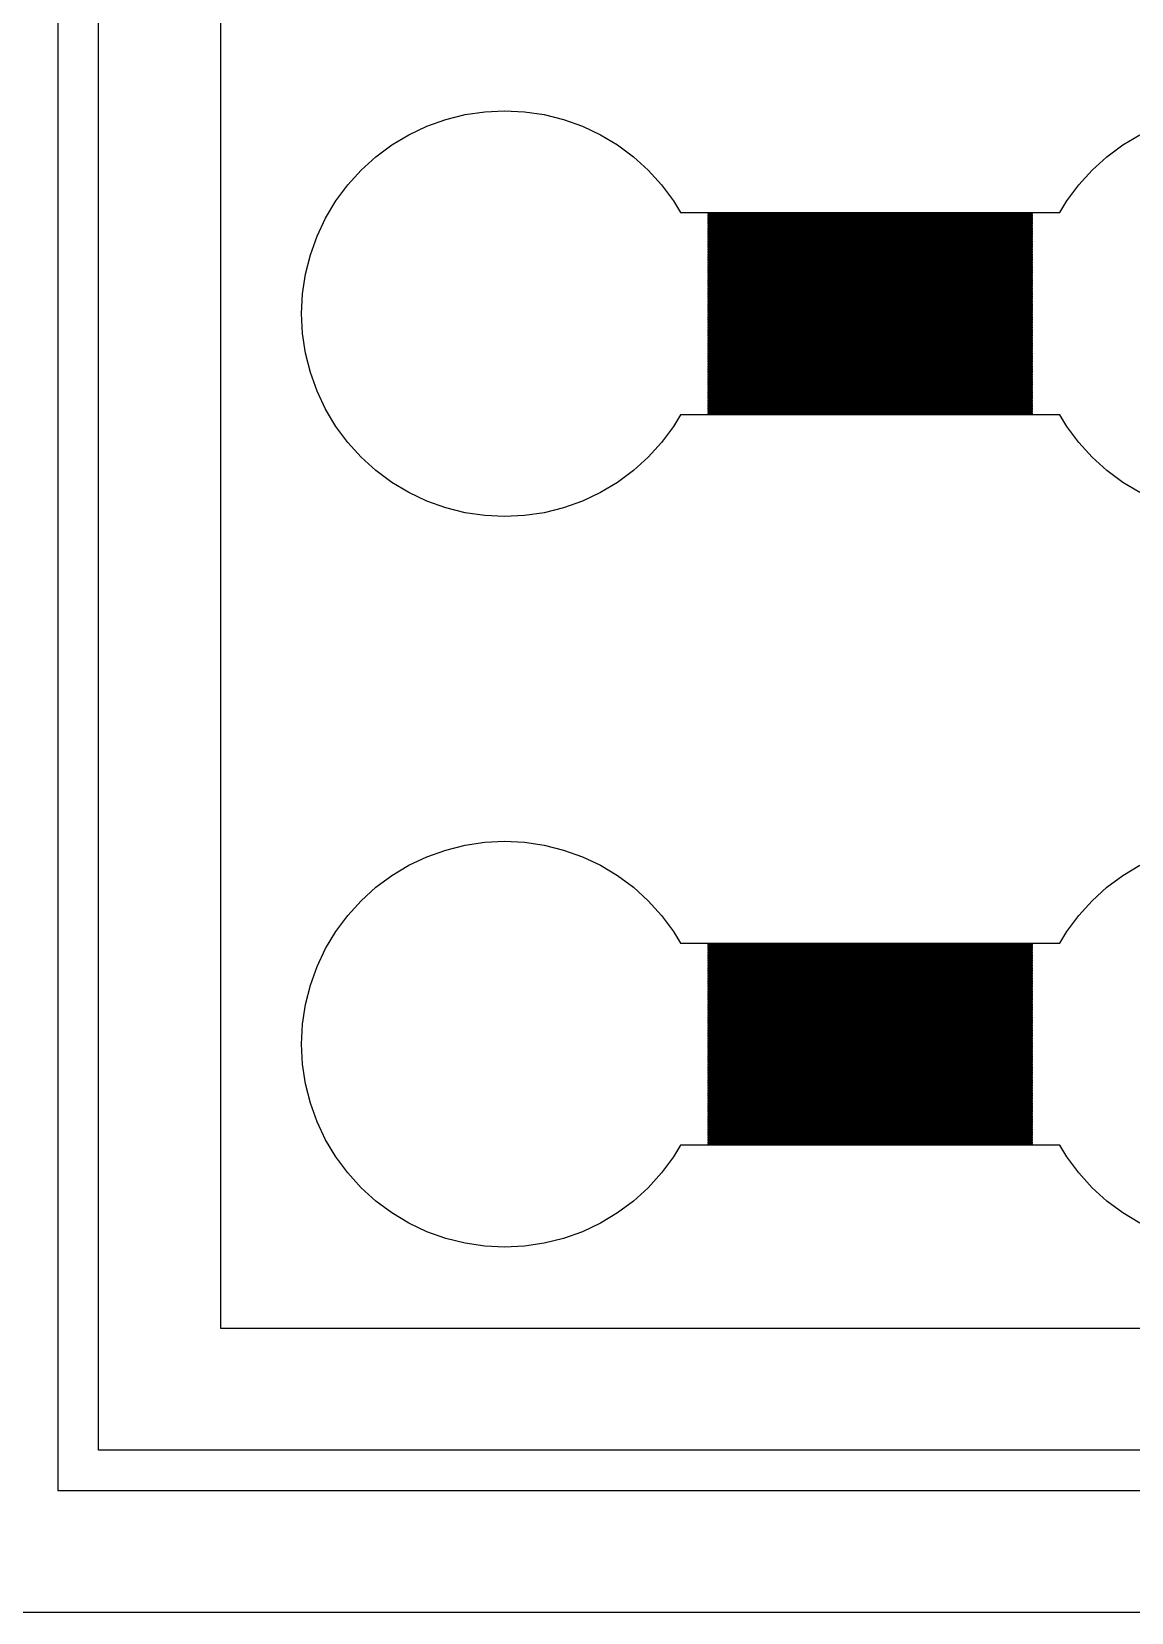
# Model space of a CAD drawing. Extents: x -16 to 132, y -40 to 113.
# Drawn here: x -1.35 to 12.49, y -2.56 to 17.36 of the extents above; entities that cross this region are included whole.
import ezdxf

# ---------------------------------------------------------------- set-up
doc = ezdxf.new("R2010")
doc.units = 0

msp = doc.modelspace()

# ---------------------------------------------------------------- linework, layer by layer
for p, q in [((-1.0226, 74.6498), (-1.0226, -1.0226)), ((-0.51129, -0.51129), (-0.51129, 74.1385)), ((1.0226, 72.6046), (1.0226, 1.0226)), ((4.10295, 16.3125), (4.35112, 16.3493)), ((4.35112, 16.3493), (4.6017, 16.3616)), ((4.6017, 16.3616), (4.85228, 16.3493)), ((4.85228, 16.3493), (5.10045, 16.3125)), ((3.39658, 16.0597), (3.62338, 16.167)), ((3.62338, 16.167), (3.85959, 16.2515)), ((3.85959, 16.2515), (4.10295, 16.3125)), ((5.10045, 16.3125), (5.34381, 16.2515)), ((5.34381, 16.2515), (5.58003, 16.167)), ((5.58003, 16.167), (5.80682, 16.0597)), ((3.18138, 15.9307), (3.39658, 16.0597)), ((5.80682, 16.0597), (6.02202, 15.9307)), ((12.3848, 15.9307), (12.6, 16.0597)), ((2.79398, 15.6128), (2.97989, 15.7813)), ((2.97989, 15.7813), (3.18138, 15.9307)), ((6.02202, 15.9307), (6.22353, 15.7813)), ((6.22353, 15.7813), (6.40942, 15.6128)), ((11.9974, 15.6128), (12.1833, 15.7813)), ((12.1833, 15.7813), (12.3848, 15.9307)), ((2.62549, 15.4269), (2.79398, 15.6128)), ((6.40942, 15.6128), (6.57791, 15.4269)), ((11.8289, 15.4269), (11.9974, 15.6128)), ((2.47606, 15.2254), (2.62549, 15.4269)), ((6.57791, 15.4269), (6.72734, 15.2254)), ((11.6794, 15.2254), (11.8289, 15.4269)), ((2.34708, 15.0102), (2.47606, 15.2254)), ((6.72734, 15.2254), (6.81555, 15.0782)), ((11.5912, 15.0782), (11.6794, 15.2254)), ((2.23981, 14.7834), (2.34708, 15.0102)), ((6.81555, 15.0782), (11.5912, 15.0782)), ((11.2486, 15.068), (7.15819, 15.068)), ((7.15819, 15.068), (7.15819, 15.0578)), ((7.15819, 15.0578), (11.2486, 15.0578)), ((11.2486, 15.0475), (7.15819, 15.0475)), ((7.15819, 15.0475), (7.15819, 15.0373)), ((7.15819, 15.0373), (11.2486, 15.0373)), ((11.2486, 15.0271), (7.15819, 15.0271)), ((7.15819, 15.0271), (7.15819, 15.0169)), ((7.15819, 15.0169), (11.2486, 15.0169)), ((11.2486, 15.0066), (7.15819, 15.0066)), ((7.15819, 15.0066), (7.15819, 14.9964)), ((7.15819, 14.9964), (11.2486, 14.9964)), ((11.2486, 14.9862), (7.15819, 14.9862)), ((7.15819, 14.9862), (7.15819, 14.976)), ((7.15819, 14.976), (11.2486, 14.976)), ((11.2486, 14.9657), (7.15819, 14.9657)), ((7.15819, 14.9657), (7.15819, 14.9555)), ((7.15819, 14.9555), (11.2486, 14.9555)), ((11.2486, 14.9453), (7.15819, 14.9453)), ((7.15819, 14.9453), (7.15819, 14.9351)), ((11.2486, 15.0578), (11.2486, 15.068)), ((11.2486, 15.0373), (11.2486, 15.0475)), ((11.2486, 15.0169), (11.2486, 15.0271)), ((11.2486, 14.9964), (11.2486, 15.0066)), ((11.2486, 14.976), (11.2486, 14.9862)), ((11.2486, 14.9555), (11.2486, 14.9657)), ((11.2486, 14.9351), (11.2486, 14.9453)), ((2.15527, 14.5472), (2.23981, 14.7834)), ((7.15819, 14.9351), (11.2486, 14.9351)), ((11.2486, 14.9248), (7.15819, 14.9248)), ((7.15819, 14.9248), (7.15819, 14.9146)), ((7.15819, 14.9146), (11.2486, 14.9146)), ((11.2486, 14.9044), (7.15819, 14.9044)), ((7.15819, 14.9044), (7.15819, 14.8941)), ((7.15819, 14.8941), (11.2486, 14.8941)), ((11.2486, 14.8839), (7.15819, 14.8839)), ((7.15819, 14.8839), (7.15819, 14.8737)), ((7.15819, 14.8737), (11.2486, 14.8737)), ((11.2486, 14.8635), (7.15819, 14.8635)), ((7.15819, 14.8635), (7.15819, 14.8533)), ((7.15819, 14.8533), (11.2486, 14.8533)), ((11.2486, 14.843), (7.15819, 14.843)), ((7.15819, 14.843), (7.15819, 14.8328)), ((7.15819, 14.8328), (11.2486, 14.8328)), ((11.2486, 14.8226), (7.15819, 14.8226)), ((7.15819, 14.8226), (7.15819, 14.8123)), ((7.15819, 14.8123), (11.2486, 14.8123)), ((11.2486, 14.8021), (7.15819, 14.8021)), ((7.15819, 14.8021), (7.15819, 14.7919)), ((7.15819, 14.7919), (11.2486, 14.7919)), ((11.2486, 14.7817), (7.15819, 14.7817)), ((7.15819, 14.7817), (7.15819, 14.7714)), ((7.15819, 14.7714), (11.2486, 14.7714)), ((11.2486, 14.7612), (7.15819, 14.7612)), ((7.15819, 14.7612), (7.15819, 14.751)), ((7.15819, 14.751), (11.2486, 14.751)), ((11.2486, 14.7408), (7.15819, 14.7408)), ((7.15819, 14.7408), (7.15819, 14.7305)), ((11.2486, 14.9146), (11.2486, 14.9248)), ((11.2486, 14.8941), (11.2486, 14.9044)), ((11.2486, 14.8737), (11.2486, 14.8839)), ((11.2486, 14.8533), (11.2486, 14.8635)), ((11.2486, 14.8328), (11.2486, 14.843)), ((11.2486, 14.8123), (11.2486, 14.8226)), ((11.2486, 14.7919), (11.2486, 14.8021)), ((11.2486, 14.7714), (11.2486, 14.7817)), ((11.2486, 14.751), (11.2486, 14.7612)), ((11.2486, 14.7305), (11.2486, 14.7408)), ((2.09433, 14.3038), (2.15527, 14.5472)), ((7.15819, 14.7305), (11.2486, 14.7305)), ((11.2486, 14.7203), (7.15819, 14.7203)), ((7.15819, 14.7203), (7.15819, 14.7101)), ((7.15819, 14.7101), (11.2486, 14.7101)), ((11.2486, 14.6999), (7.15819, 14.6999)), ((7.15819, 14.6999), (7.15819, 14.6896)), ((7.15819, 14.6896), (11.2486, 14.6896)), ((11.2486, 14.6794), (7.15819, 14.6794)), ((7.15819, 14.6794), (7.15819, 14.6692)), ((7.15819, 14.6692), (11.2486, 14.6692)), ((11.2486, 14.659), (7.15819, 14.659)), ((7.15819, 14.659), (7.15819, 14.6487)), ((7.15819, 14.6487), (11.2486, 14.6487)), ((11.2486, 14.6385), (7.15819, 14.6385)), ((7.15819, 14.6385), (7.15819, 14.6283)), ((7.15819, 14.6283), (11.2486, 14.6283)), ((11.2486, 14.6181), (7.15819, 14.6181)), ((7.15819, 14.6181), (7.15819, 14.6078)), ((7.15819, 14.6078), (11.2486, 14.6078)), ((11.2486, 14.5976), (7.15819, 14.5976)), ((7.15819, 14.5976), (7.15819, 14.5874)), ((7.15819, 14.5874), (11.2486, 14.5874)), ((11.2486, 14.5771), (7.15819, 14.5771)), ((7.15819, 14.5771), (7.15819, 14.5669)), ((7.15819, 14.5669), (11.2486, 14.5669)), ((11.2486, 14.5567), (7.15819, 14.5567)), ((7.15819, 14.5567), (7.15819, 14.5465)), ((7.15819, 14.5465), (11.2486, 14.5465)), ((11.2486, 14.7101), (11.2486, 14.7203)), ((11.2486, 14.6896), (11.2486, 14.6999)), ((11.2486, 14.6692), (11.2486, 14.6794)), ((11.2486, 14.6487), (11.2486, 14.659)), ((11.2486, 14.6283), (11.2486, 14.6385)), ((11.2486, 14.6078), (11.2486, 14.6181)), ((11.2486, 14.5874), (11.2486, 14.5976)), ((11.2486, 14.5669), (11.2486, 14.5771)), ((11.2486, 14.5465), (11.2486, 14.5567)), ((11.2486, 14.5363), (7.15819, 14.5363)), ((7.15819, 14.5363), (7.15819, 14.526)), ((7.15819, 14.526), (11.2486, 14.526)), ((11.2486, 14.5158), (7.15819, 14.5158)), ((7.15819, 14.5158), (7.15819, 14.5056)), ((7.15819, 14.5056), (11.2486, 14.5056)), ((11.2486, 14.4953), (7.15819, 14.4953)), ((7.15819, 14.4953), (7.15819, 14.4851)), ((7.15819, 14.4851), (11.2486, 14.4851)), ((11.2486, 14.4749), (7.15819, 14.4749)), ((7.15819, 14.4749), (7.15819, 14.4647)), ((7.15819, 14.4647), (11.2486, 14.4647)), ((11.2486, 14.4544), (7.15819, 14.4544)), ((7.15819, 14.4544), (7.15819, 14.4442)), ((7.15819, 14.4442), (11.2486, 14.4442)), ((11.2486, 14.434), (7.15819, 14.434)), ((7.15819, 14.434), (7.15819, 14.4238)), ((7.15819, 14.4238), (11.2486, 14.4238)), ((11.2486, 14.4135), (7.15819, 14.4135)), ((7.15819, 14.4135), (7.15819, 14.4033)), ((7.15819, 14.4033), (11.2486, 14.4033)), ((11.2486, 14.3931), (7.15819, 14.3931)), ((7.15819, 14.3931), (7.15819, 14.3828)), ((7.15819, 14.3828), (11.2486, 14.3828)), ((11.2486, 14.3726), (7.15819, 14.3726)), ((7.15819, 14.3726), (7.15819, 14.3624)), ((7.15819, 14.3624), (11.2486, 14.3624)), ((11.2486, 14.3522), (7.15819, 14.3522)), ((7.15819, 14.3522), (7.15819, 14.3419)), ((7.15819, 14.3419), (11.2486, 14.3419)), ((11.2486, 14.526), (11.2486, 14.5363)), ((11.2486, 14.5056), (11.2486, 14.5158)), ((11.2486, 14.4851), (11.2486, 14.4953)), ((11.2486, 14.4647), (11.2486, 14.4749)), ((11.2486, 14.4442), (11.2486, 14.4544)), ((11.2486, 14.4238), (11.2486, 14.434)), ((11.2486, 14.4033), (11.2486, 14.4135)), ((11.2486, 14.3828), (11.2486, 14.3931)), ((11.2486, 14.3624), (11.2486, 14.3726)), ((11.2486, 14.3419), (11.2486, 14.3522)), ((2.05751, 14.0557), (2.09433, 14.3038)), ((11.2486, 14.3317), (7.15819, 14.3317)), ((7.15819, 14.3317), (7.15819, 14.3215)), ((7.15819, 14.3215), (11.2486, 14.3215)), ((11.2486, 14.3113), (7.15819, 14.3113)), ((7.15819, 14.3113), (7.15819, 14.301)), ((7.15819, 14.301), (11.2486, 14.301)), ((11.2486, 14.2908), (7.15819, 14.2908)), ((7.15819, 14.2908), (7.15819, 14.2806)), ((7.15819, 14.2806), (11.2486, 14.2806)), ((11.2486, 14.2704), (7.15819, 14.2704)), ((7.15819, 14.2704), (7.15819, 14.2601)), ((7.15819, 14.2601), (11.2486, 14.2601)), ((11.2486, 14.2499), (7.15819, 14.2499)), ((7.15819, 14.2499), (7.15819, 14.2397)), ((7.15819, 14.2397), (11.2486, 14.2397)), ((11.2486, 14.2295), (7.15819, 14.2295)), ((7.15819, 14.2295), (7.15819, 14.2192)), ((7.15819, 14.2192), (11.2486, 14.2192)), ((11.2486, 14.209), (7.15819, 14.209)), ((7.15819, 14.209), (7.15819, 14.1988)), ((7.15819, 14.1988), (11.2486, 14.1988)), ((11.2486, 14.1886), (7.15819, 14.1886)), ((7.15819, 14.1886), (7.15819, 14.1783)), ((7.15819, 14.1783), (11.2486, 14.1783)), ((11.2486, 14.1681), (7.15819, 14.1681)), ((7.15819, 14.1681), (7.15819, 14.1579)), ((7.15819, 14.1579), (11.2486, 14.1579)), ((11.2486, 14.1477), (7.15819, 14.1477)), ((7.15819, 14.1477), (7.15819, 14.1374)), ((11.2486, 14.3215), (11.2486, 14.3317)), ((11.2486, 14.301), (11.2486, 14.3113)), ((11.2486, 14.2806), (11.2486, 14.2908)), ((11.2486, 14.2601), (11.2486, 14.2704)), ((11.2486, 14.2397), (11.2486, 14.2499)), ((11.2486, 14.2192), (11.2486, 14.2295)), ((11.2486, 14.1988), (11.2486, 14.209)), ((11.2486, 14.1783), (11.2486, 14.1886)), ((11.2486, 14.1579), (11.2486, 14.1681)), ((11.2486, 14.1374), (11.2486, 14.1477)), ((2.0452, 13.8051), (2.05751, 14.0557)), ((7.15819, 14.1374), (11.2486, 14.1374)), ((11.2486, 14.1272), (7.15819, 14.1272)), ((7.15819, 14.1272), (7.15819, 14.117)), ((7.15819, 14.117), (11.2486, 14.117)), ((11.2486, 14.1068), (7.15819, 14.1068)), ((7.15819, 14.1068), (7.15819, 14.0965)), ((7.15819, 14.0965), (11.2486, 14.0965)), ((11.2486, 14.0863), (7.15819, 14.0863)), ((7.15819, 14.0863), (7.15819, 14.0761)), ((7.15819, 14.0761), (11.2486, 14.0761)), ((11.2486, 14.0658), (7.15819, 14.0658)), ((7.15819, 14.0658), (7.15819, 14.0556)), ((7.15819, 14.0556), (11.2486, 14.0556)), ((11.2486, 14.0454), (7.15819, 14.0454)), ((7.15819, 14.0454), (7.15819, 14.0352)), ((7.15819, 14.0352), (11.2486, 14.0352)), ((11.2486, 14.0249), (7.15819, 14.0249)), ((7.15819, 14.0249), (7.15819, 14.0147)), ((7.15819, 14.0147), (11.2486, 14.0147)), ((11.2486, 14.0045), (7.15819, 14.0045)), ((7.15819, 14.0045), (7.15819, 13.9943)), ((7.15819, 13.9943), (11.2486, 13.9943)), ((11.2486, 13.984), (7.15819, 13.984)), ((7.15819, 13.984), (7.15819, 13.9738)), ((7.15819, 13.9738), (11.2486, 13.9738)), ((11.2486, 13.9636), (7.15819, 13.9636)), ((7.15819, 13.9636), (7.15819, 13.9534)), ((7.15819, 13.9534), (11.2486, 13.9534)), ((11.2486, 13.9431), (7.15819, 13.9431)), ((7.15819, 13.9431), (7.15819, 13.9329)), ((11.2486, 14.117), (11.2486, 14.1272)), ((11.2486, 14.0965), (11.2486, 14.1068)), ((11.2486, 14.0761), (11.2486, 14.0863)), ((11.2486, 14.0556), (11.2486, 14.0658)), ((11.2486, 14.0352), (11.2486, 14.0454)), ((11.2486, 14.0147), (11.2486, 14.0249)), ((11.2486, 13.9943), (11.2486, 14.0045)), ((11.2486, 13.9738), (11.2486, 13.984)), ((11.2486, 13.9534), (11.2486, 13.9636)), ((11.2486, 13.9329), (11.2486, 13.9431)), ((2.05751, 13.5545), (2.0452, 13.8051)), ((7.15819, 13.9329), (11.2486, 13.9329)), ((11.2486, 13.9227), (7.15819, 13.9227)), ((7.15819, 13.9227), (7.15819, 13.9125)), ((7.15819, 13.9125), (11.2486, 13.9125)), ((11.2486, 13.9022), (7.15819, 13.9022)), ((7.15819, 13.9022), (7.15819, 13.892)), ((7.15819, 13.892), (11.2486, 13.892)), ((11.2486, 13.8818), (7.15819, 13.8818)), ((7.15819, 13.8818), (7.15819, 13.8716)), ((7.15819, 13.8716), (11.2486, 13.8716)), ((11.2486, 13.8613), (7.15819, 13.8613)), ((7.15819, 13.8613), (7.15819, 13.8511)), ((7.15819, 13.8511), (11.2486, 13.8511)), ((11.2486, 13.8409), (7.15819, 13.8409)), ((7.15819, 13.8409), (7.15819, 13.8307)), ((7.15819, 13.8307), (11.2486, 13.8307)), ((11.2486, 13.8204), (7.15819, 13.8204)), ((7.15819, 13.8204), (7.15819, 13.8102)), ((7.15819, 13.8102), (11.2486, 13.8102)), ((11.2486, 13.8), (7.15819, 13.8)), ((7.15819, 13.8), (7.15819, 13.7897)), ((7.15819, 13.7897), (11.2486, 13.7897)), ((11.2486, 13.7795), (7.15819, 13.7795)), ((7.15819, 13.7795), (7.15819, 13.7693)), ((7.15819, 13.7693), (11.2486, 13.7693)), ((11.2486, 13.7591), (7.15819, 13.7591)), ((7.15819, 13.7591), (7.15819, 13.7489)), ((7.15819, 13.7489), (11.2486, 13.7489)), ((11.2486, 13.9125), (11.2486, 13.9227)), ((11.2486, 13.892), (11.2486, 13.9022)), ((11.2486, 13.8716), (11.2486, 13.8818)), ((11.2486, 13.8511), (11.2486, 13.8613)), ((11.2486, 13.8307), (11.2486, 13.8409)), ((11.2486, 13.8102), (11.2486, 13.8204)), ((11.2486, 13.7897), (11.2486, 13.8)), ((11.2486, 13.7693), (11.2486, 13.7795)), ((11.2486, 13.7489), (11.2486, 13.7591)), ((2.09433, 13.3064), (2.05751, 13.5545)), ((11.2486, 13.7386), (7.15819, 13.7386)), ((7.15819, 13.7386), (7.15819, 13.7284)), ((7.15819, 13.7284), (11.2486, 13.7284)), ((11.2486, 13.7182), (7.15819, 13.7182)), ((7.15819, 13.7182), (7.15819, 13.708)), ((7.15819, 13.708), (11.2486, 13.708)), ((11.2486, 13.6977), (7.15819, 13.6977)), ((7.15819, 13.6977), (7.15819, 13.6875)), ((7.15819, 13.6875), (11.2486, 13.6875)), ((11.2486, 13.6773), (7.15819, 13.6773)), ((7.15819, 13.6773), (7.15819, 13.6671)), ((7.15819, 13.6671), (11.2486, 13.6671)), ((11.2486, 13.6568), (7.15819, 13.6568)), ((7.15819, 13.6568), (7.15819, 13.6466)), ((7.15819, 13.6466), (11.2486, 13.6466)), ((11.2486, 13.6364), (7.15819, 13.6364)), ((7.15819, 13.6364), (7.15819, 13.6261)), ((7.15819, 13.6261), (11.2486, 13.6261)), ((11.2486, 13.6159), (7.15819, 13.6159)), ((7.15819, 13.6159), (7.15819, 13.6057)), ((7.15819, 13.6057), (11.2486, 13.6057)), ((11.2486, 13.5955), (7.15819, 13.5955)), ((7.15819, 13.5955), (7.15819, 13.5852)), ((7.15819, 13.5852), (11.2486, 13.5852)), ((11.2486, 13.575), (7.15819, 13.575)), ((7.15819, 13.575), (7.15819, 13.5648)), ((7.15819, 13.5648), (11.2486, 13.5648)), ((11.2486, 13.5546), (7.15819, 13.5546)), ((7.15819, 13.5546), (7.15819, 13.5443)), ((7.15819, 13.5443), (11.2486, 13.5443)), ((11.2486, 13.7284), (11.2486, 13.7386)), ((11.2486, 13.708), (11.2486, 13.7182)), ((11.2486, 13.6875), (11.2486, 13.6977)), ((11.2486, 13.6671), (11.2486, 13.6773)), ((11.2486, 13.6466), (11.2486, 13.6568)), ((11.2486, 13.6261), (11.2486, 13.6364)), ((11.2486, 13.6057), (11.2486, 13.6159)), ((11.2486, 13.5852), (11.2486, 13.5955)), ((11.2486, 13.5648), (11.2486, 13.575)), ((11.2486, 13.5443), (11.2486, 13.5546)), ((11.2486, 13.5341), (7.15819, 13.5341)), ((7.15819, 13.5341), (7.15819, 13.5239)), ((7.15819, 13.5239), (11.2486, 13.5239)), ((11.2486, 13.5137), (7.15819, 13.5137)), ((7.15819, 13.5137), (7.15819, 13.5034)), ((7.15819, 13.5034), (11.2486, 13.5034)), ((11.2486, 13.4932), (7.15819, 13.4932)), ((7.15819, 13.4932), (7.15819, 13.483)), ((7.15819, 13.483), (11.2486, 13.483)), ((11.2486, 13.4727), (7.15819, 13.4727)), ((7.15819, 13.4727), (7.15819, 13.4625)), ((7.15819, 13.4625), (11.2486, 13.4625)), ((11.2486, 13.4523), (7.15819, 13.4523)), ((7.15819, 13.4523), (7.15819, 13.4421)), ((7.15819, 13.4421), (11.2486, 13.4421)), ((11.2486, 13.4319), (7.15819, 13.4319)), ((7.15819, 13.4319), (7.15819, 13.4216)), ((7.15819, 13.4216), (11.2486, 13.4216)), ((11.2486, 13.4114), (7.15819, 13.4114)), ((7.15819, 13.4114), (7.15819, 13.4012)), ((7.15819, 13.4012), (11.2486, 13.4012)), ((11.2486, 13.3909), (7.15819, 13.3909)), ((7.15819, 13.3909), (7.15819, 13.3807)), ((7.15819, 13.3807), (11.2486, 13.3807)), ((11.2486, 13.3705), (7.15819, 13.3705)), ((7.15819, 13.3705), (7.15819, 13.3603)), ((7.15819, 13.3603), (11.2486, 13.3603)), ((11.2486, 13.35), (7.15819, 13.35)), ((7.15819, 13.35), (7.15819, 13.3398)), ((11.2486, 13.5239), (11.2486, 13.5341)), ((11.2486, 13.5034), (11.2486, 13.5137)), ((11.2486, 13.483), (11.2486, 13.4932)), ((11.2486, 13.4625), (11.2486, 13.4727)), ((11.2486, 13.4421), (11.2486, 13.4523)), ((11.2486, 13.4216), (11.2486, 13.4319)), ((11.2486, 13.4012), (11.2486, 13.4114)), ((11.2486, 13.3807), (11.2486, 13.3909)), ((11.2486, 13.3603), (11.2486, 13.3705)), ((11.2486, 13.3398), (11.2486, 13.35)), ((2.15527, 13.063), (2.09433, 13.3064)), ((7.15819, 13.3398), (11.2486, 13.3398)), ((11.2486, 13.3296), (7.15819, 13.3296)), ((7.15819, 13.3296), (7.15819, 13.3194)), ((7.15819, 13.3194), (11.2486, 13.3194)), ((11.2486, 13.3091), (7.15819, 13.3091)), ((7.15819, 13.3091), (7.15819, 13.2989)), ((7.15819, 13.2989), (11.2486, 13.2989)), ((11.2486, 13.2887), (7.15819, 13.2887)), ((7.15819, 13.2887), (7.15819, 13.2785)), ((7.15819, 13.2785), (11.2486, 13.2785)), ((11.2486, 13.2682), (7.15819, 13.2682)), ((7.15819, 13.2682), (7.15819, 13.258)), ((7.15819, 13.258), (11.2486, 13.258)), ((11.2486, 13.2478), (7.15819, 13.2478)), ((7.15819, 13.2478), (7.15819, 13.2376)), ((7.15819, 13.2376), (11.2486, 13.2376)), ((11.2486, 13.2273), (7.15819, 13.2273)), ((7.15819, 13.2273), (7.15819, 13.2171)), ((7.15819, 13.2171), (11.2486, 13.2171)), ((11.2486, 13.2069), (7.15819, 13.2069)), ((7.15819, 13.2069), (7.15819, 13.1967)), ((7.15819, 13.1967), (11.2486, 13.1967)), ((11.2486, 13.1864), (7.15819, 13.1864)), ((7.15819, 13.1864), (7.15819, 13.1762)), ((7.15819, 13.1762), (11.2486, 13.1762)), ((11.2486, 13.166), (7.15819, 13.166)), ((7.15819, 13.166), (7.15819, 13.1557)), ((7.15819, 13.1557), (11.2486, 13.1557)), ((11.2486, 13.1455), (7.15819, 13.1455)), ((7.15819, 13.1455), (7.15819, 13.1353)), ((11.2486, 13.3194), (11.2486, 13.3296)), ((11.2486, 13.2989), (11.2486, 13.3091)), ((11.2486, 13.2785), (11.2486, 13.2887)), ((11.2486, 13.258), (11.2486, 13.2682)), ((11.2486, 13.2376), (11.2486, 13.2478)), ((11.2486, 13.2171), (11.2486, 13.2273)), ((11.2486, 13.1967), (11.2486, 13.2069)), ((11.2486, 13.1762), (11.2486, 13.1864)), ((11.2486, 13.1557), (11.2486, 13.166)), ((11.2486, 13.1353), (11.2486, 13.1455)), ((2.23981, 12.8268), (2.15527, 13.063)), ((7.15819, 13.1353), (11.2486, 13.1353)), ((11.2486, 13.1251), (7.15819, 13.1251)), ((7.15819, 13.1251), (7.15819, 13.1149)), ((7.15819, 13.1149), (11.2486, 13.1149)), ((11.2486, 13.1046), (7.15819, 13.1046)), ((7.15819, 13.1046), (7.15819, 13.0944)), ((7.15819, 13.0944), (11.2486, 13.0944)), ((11.2486, 13.0842), (7.15819, 13.0842)), ((7.15819, 13.0842), (7.15819, 13.0739)), ((7.15819, 13.0739), (11.2486, 13.0739)), ((11.2486, 13.0637), (7.15819, 13.0637)), ((7.15819, 13.0637), (7.15819, 13.0535)), ((7.15819, 13.0535), (11.2486, 13.0535)), ((11.2486, 13.0433), (7.15819, 13.0433)), ((7.15819, 13.0433), (7.15819, 13.033)), ((7.15819, 13.033), (11.2486, 13.033)), ((11.2486, 13.0228), (7.15819, 13.0228)), ((7.15819, 13.0228), (7.15819, 13.0126)), ((7.15819, 13.0126), (11.2486, 13.0126)), ((11.2486, 13.0024), (7.15819, 13.0024)), ((7.15819, 13.0024), (7.15819, 12.9921)), ((7.15819, 12.9921), (11.2486, 12.9921)), ((11.2486, 12.9819), (7.15819, 12.9819)), ((7.15819, 12.9819), (7.15819, 12.9717)), ((7.15819, 12.9717), (11.2486, 12.9717)), ((11.2486, 12.9615), (7.15819, 12.9615)), ((7.15819, 12.9615), (7.15819, 12.9512)), ((7.15819, 12.9512), (11.2486, 12.9512)), ((11.2486, 13.1149), (11.2486, 13.1251)), ((11.2486, 13.0944), (11.2486, 13.1046)), ((11.2486, 13.0739), (11.2486, 13.0842)), ((11.2486, 13.0535), (11.2486, 13.0637)), ((11.2486, 13.033), (11.2486, 13.0433)), ((11.2486, 13.0126), (11.2486, 13.0228)), ((11.2486, 12.9921), (11.2486, 13.0024)), ((11.2486, 12.9717), (11.2486, 12.9819)), ((11.2486, 12.9512), (11.2486, 12.9615)), ((2.34708, 12.6), (2.23981, 12.8268)), ((11.2486, 12.941), (7.15819, 12.941)), ((7.15819, 12.941), (7.15819, 12.9308)), ((7.15819, 12.9308), (11.2486, 12.9308)), ((11.2486, 12.9205), (7.15819, 12.9205)), ((7.15819, 12.9205), (7.15819, 12.9103)), ((7.15819, 12.9103), (11.2486, 12.9103)), ((11.2486, 12.9001), (7.15819, 12.9001)), ((7.15819, 12.9001), (7.15819, 12.8899)), ((7.15819, 12.8899), (11.2486, 12.8899)), ((11.2486, 12.8796), (7.15819, 12.8796)), ((7.15819, 12.8796), (7.15819, 12.8694)), ((7.15819, 12.8694), (11.2486, 12.8694)), ((11.2486, 12.8592), (7.15819, 12.8592)), ((7.15819, 12.8592), (7.15819, 12.849)), ((7.15819, 12.849), (11.2486, 12.849)), ((11.2486, 12.8387), (7.15819, 12.8387)), ((7.15819, 12.8387), (7.15819, 12.8285)), ((7.15819, 12.8285), (11.2486, 12.8285)), ((11.2486, 12.8183), (7.15819, 12.8183)), ((7.15819, 12.8183), (7.15819, 12.8081)), ((7.15819, 12.8081), (11.2486, 12.8081)), ((11.2486, 12.7979), (7.15819, 12.7979)), ((7.15819, 12.7979), (7.15819, 12.7876)), ((7.15819, 12.7876), (11.2486, 12.7876)), ((11.2486, 12.7774), (7.15819, 12.7774)), ((7.15819, 12.7774), (7.15819, 12.7672)), ((7.15819, 12.7672), (11.2486, 12.7672)), ((11.2486, 12.7569), (7.15819, 12.7569)), ((7.15819, 12.7569), (7.15819, 12.7467)), ((7.15819, 12.7467), (11.2486, 12.7467)), ((11.2486, 12.9308), (11.2486, 12.941)), ((11.2486, 12.9103), (11.2486, 12.9205)), ((11.2486, 12.8899), (11.2486, 12.9001)), ((11.2486, 12.8694), (11.2486, 12.8796)), ((11.2486, 12.849), (11.2486, 12.8592)), ((11.2486, 12.8285), (11.2486, 12.8387)), ((11.2486, 12.8081), (11.2486, 12.8183)), ((11.2486, 12.7876), (11.2486, 12.7979)), ((11.2486, 12.7672), (11.2486, 12.7774)), ((11.2486, 12.7467), (11.2486, 12.7569)), ((2.47606, 12.3848), (2.34708, 12.6)), ((11.2486, 12.7365), (7.15819, 12.7365)), ((7.15819, 12.7365), (7.15819, 12.7263)), ((7.15819, 12.7263), (11.2486, 12.7263)), ((11.2486, 12.716), (7.15819, 12.716)), ((7.15819, 12.716), (7.15819, 12.7058)), ((7.15819, 12.7058), (11.2486, 12.7058)), ((11.2486, 12.6956), (7.15819, 12.6956)), ((7.15819, 12.6956), (7.15819, 12.6854)), ((7.15819, 12.6854), (11.2486, 12.6854)), ((11.2486, 12.6751), (7.15819, 12.6751)), ((7.15819, 12.6751), (7.15819, 12.6649)), ((7.15819, 12.6649), (11.2486, 12.6649)), ((11.2486, 12.6547), (7.15819, 12.6547)), ((7.15819, 12.6547), (7.15819, 12.6444)), ((7.15819, 12.6444), (11.2486, 12.6444)), ((11.2486, 12.6342), (7.15819, 12.6342)), ((7.15819, 12.6342), (7.15819, 12.624)), ((7.15819, 12.624), (11.2486, 12.624)), ((11.2486, 12.6138), (7.15819, 12.6138)), ((7.15819, 12.6138), (7.15819, 12.6035)), ((7.15819, 12.6035), (11.2486, 12.6035)), ((11.2486, 12.5933), (7.15819, 12.5933)), ((7.15819, 12.5933), (7.15819, 12.5831)), ((7.15819, 12.5831), (11.2486, 12.5831)), ((11.2486, 12.5729), (7.15819, 12.5729)), ((7.15819, 12.5729), (7.15819, 12.5626)), ((7.15819, 12.5626), (11.2486, 12.5626)), ((11.2486, 12.5524), (7.15819, 12.5524)), ((7.15819, 12.5524), (7.15819, 12.5422)), ((11.2486, 12.7263), (11.2486, 12.7365)), ((11.2486, 12.7058), (11.2486, 12.716)), ((11.2486, 12.6854), (11.2486, 12.6956)), ((11.2486, 12.6649), (11.2486, 12.6751)), ((11.2486, 12.6444), (11.2486, 12.6547)), ((11.2486, 12.624), (11.2486, 12.6342)), ((11.2486, 12.6035), (11.2486, 12.6138)), ((11.2486, 12.5831), (11.2486, 12.5933)), ((11.2486, 12.5626), (11.2486, 12.5729)), ((11.2486, 12.5422), (11.2486, 12.5524)), ((2.62549, 12.1833), (2.47606, 12.3848)), ((6.72734, 12.3848), (6.57791, 12.1833)), ((6.81555, 12.532), (6.72734, 12.3848)), ((11.5912, 12.532), (6.81555, 12.532)), ((7.15819, 12.5422), (11.2486, 12.5422)), ((11.6794, 12.3848), (11.5912, 12.532)), ((11.8289, 12.1833), (11.6794, 12.3848)), ((2.79398, 11.9974), (2.62549, 12.1833)), ((6.57791, 12.1833), (6.40942, 11.9974)), ((11.9974, 11.9974), (11.8289, 12.1833)), ((2.97989, 11.8289), (2.79398, 11.9974)), ((6.40942, 11.9974), (6.22353, 11.8289)), ((12.1833, 11.8289), (11.9974, 11.9974)), ((3.18138, 11.6795), (2.97989, 11.8289)), ((6.22353, 11.8289), (6.02202, 11.6795)), ((12.3848, 11.6795), (12.1833, 11.8289)), ((3.39658, 11.5505), (3.18138, 11.6795)), ((6.02202, 11.6795), (5.80682, 11.5505)), ((12.6, 11.5505), (12.3848, 11.6795)), ((3.62338, 11.4432), (3.39658, 11.5505)), ((3.85959, 11.3587), (3.62338, 11.4432)), ((4.10295, 11.2977), (3.85959, 11.3587)), ((5.34381, 11.3587), (5.10045, 11.2977)), ((5.58003, 11.4432), (5.34381, 11.3587)), ((5.80682, 11.5505), (5.58003, 11.4432)), ((4.35112, 11.2609), (4.10295, 11.2977)), ((4.6017, 11.2486), (4.35112, 11.2609)), ((4.85228, 11.2609), (4.6017, 11.2486)), ((5.10045, 11.2977), (4.85228, 11.2609)), ((3.62338, 6.96358), (3.85959, 7.04811)), ((3.85959, 7.04811), (4.10295, 7.10905)), ((4.10295, 7.10905), (4.35112, 7.14587)), ((4.35112, 7.14587), (4.6017, 7.15819)), ((4.6017, 7.15819), (4.85228, 7.14587)), ((4.85228, 7.14587), (5.10045, 7.10905)), ((5.10045, 7.10905), (5.34381, 7.04811)), ((5.34381, 7.04811), (5.58003, 6.96358)), ((3.18138, 6.72733), (3.39658, 6.85631)), ((3.39658, 6.85631), (3.62338, 6.96358)), ((5.58003, 6.96358), (5.80682, 6.85631)), ((5.80682, 6.85631), (6.02202, 6.72733)), ((12.3848, 6.72733), (12.6, 6.85631)), ((2.79398, 6.40941), (2.97989, 6.5779)), ((2.97989, 6.5779), (3.18138, 6.72733)), ((6.02202, 6.72733), (6.22353, 6.5779)), ((6.22353, 6.5779), (6.40942, 6.40941)), ((11.9974, 6.40941), (12.1833, 6.5779)), ((12.1833, 6.5779), (12.3848, 6.72733)), ((2.62549, 6.22351), (2.79398, 6.40941)), ((6.40942, 6.40941), (6.57791, 6.22351)), ((11.8289, 6.22351), (11.9974, 6.40941)), ((2.47606, 6.022), (2.62549, 6.22351)), ((6.57791, 6.22351), (6.72734, 6.022)), ((11.6794, 6.022), (11.8289, 6.22351)), ((2.34708, 5.80681), (2.47606, 6.022)), ((6.72734, 6.022), (6.81555, 5.87482)), ((11.5912, 5.87482), (11.6794, 6.022)), ((2.23981, 5.58), (2.34708, 5.80681)), ((6.81555, 5.87482), (11.5912, 5.87482)), ((11.2486, 5.86459), (7.15819, 5.86459)), ((7.15819, 5.86459), (7.15819, 5.85437)), ((7.15819, 5.85437), (11.2486, 5.85437)), ((11.2486, 5.84415), (7.15819, 5.84415)), ((7.15819, 5.84415), (7.15819, 5.83391)), ((7.15819, 5.83391), (11.2486, 5.83391)), ((11.2486, 5.82368), (7.15819, 5.82368)), ((7.15819, 5.82368), (7.15819, 5.81348)), ((7.15819, 5.81348), (11.2486, 5.81348)), ((11.2486, 5.80324), (7.15819, 5.80324)), ((7.15819, 5.80324), (7.15819, 5.79301)), ((7.15819, 5.79301), (11.2486, 5.79301)), ((11.2486, 5.78279), (7.15819, 5.78279)), ((7.15819, 5.78279), (7.15819, 5.77255)), ((11.2486, 5.85437), (11.2486, 5.86459)), ((11.2486, 5.83391), (11.2486, 5.84415)), ((11.2486, 5.81348), (11.2486, 5.82368)), ((11.2486, 5.79301), (11.2486, 5.80324)), ((11.2486, 5.77255), (11.2486, 5.78279)), ((2.15527, 5.3438), (2.23981, 5.58)), ((7.15819, 5.77255), (11.2486, 5.77255)), ((11.2486, 5.76234), (7.15819, 5.76234)), ((7.15819, 5.76234), (7.15819, 5.75212)), ((7.15819, 5.75212), (11.2486, 5.75212)), ((11.2486, 5.74188), (7.15819, 5.74188)), ((7.15819, 5.74188), (7.15819, 5.73166)), ((7.15819, 5.73166), (11.2486, 5.73166)), ((11.2486, 5.72142), (7.15819, 5.72142)), ((7.15819, 5.72142), (7.15819, 5.71121)), ((7.15819, 5.71121), (11.2486, 5.71121)), ((11.2486, 5.70099), (7.15819, 5.70099)), ((7.15819, 5.70099), (7.15819, 5.69075)), ((7.15819, 5.69075), (11.2486, 5.69075)), ((11.2486, 5.68053), (7.15819, 5.68053)), ((7.15819, 5.68053), (7.15819, 5.6703)), ((7.15819, 5.6703), (11.2486, 5.6703)), ((11.2486, 5.66006), (7.15819, 5.66006)), ((7.15819, 5.66006), (7.15819, 5.64986)), ((7.15819, 5.64986), (11.2486, 5.64986)), ((11.2486, 5.63963), (7.15819, 5.63963)), ((7.15819, 5.63963), (7.15819, 5.62939)), ((7.15819, 5.62939), (11.2486, 5.62939)), ((11.2486, 5.61917), (7.15819, 5.61917)), ((7.15819, 5.61917), (7.15819, 5.60893)), ((7.15819, 5.60893), (11.2486, 5.60893)), ((11.2486, 5.59872), (7.15819, 5.59872)), ((7.15819, 5.59872), (7.15819, 5.5885)), ((7.15819, 5.5885), (11.2486, 5.5885)), ((11.2486, 5.57826), (7.15819, 5.57826)), ((7.15819, 5.57826), (7.15819, 5.56804)), ((11.2486, 5.75212), (11.2486, 5.76234)), ((11.2486, 5.73166), (11.2486, 5.74188)), ((11.2486, 5.71121), (11.2486, 5.72142)), ((11.2486, 5.69075), (11.2486, 5.70099)), ((11.2486, 5.6703), (11.2486, 5.68053)), ((11.2486, 5.64986), (11.2486, 5.66006)), ((11.2486, 5.62939), (11.2486, 5.63963)), ((11.2486, 5.60893), (11.2486, 5.61917)), ((11.2486, 5.5885), (11.2486, 5.59872)), ((11.2486, 5.56804), (11.2486, 5.57826)), ((7.15819, 5.56804), (11.2486, 5.56804)), ((11.2486, 5.55782), (7.15819, 5.55782)), ((7.15819, 5.55782), (7.15819, 5.54759)), ((7.15819, 5.54759), (11.2486, 5.54759)), ((11.2486, 5.53737), (7.15819, 5.53737)), ((7.15819, 5.53737), (7.15819, 5.52715)), ((7.15819, 5.52715), (11.2486, 5.52715)), ((11.2486, 5.51691), (7.15819, 5.51691)), ((7.15819, 5.51691), (7.15819, 5.50668)), ((7.15819, 5.50668), (11.2486, 5.50668)), ((11.2486, 5.49646), (7.15819, 5.49646)), ((7.15819, 5.49646), (7.15819, 5.48624)), ((7.15819, 5.48624), (11.2486, 5.48624)), ((11.2486, 5.47601), (7.15819, 5.47601)), ((7.15819, 5.47601), (7.15819, 5.46577)), ((7.15819, 5.46577), (11.2486, 5.46577)), ((11.2486, 5.45555), (7.15819, 5.45555)), ((7.15819, 5.45555), (7.15819, 5.44533)), ((7.15819, 5.44533), (11.2486, 5.44533)), ((11.2486, 5.4351), (7.15819, 5.4351)), ((7.15819, 5.4351), (7.15819, 5.42488)), ((7.15819, 5.42488), (11.2486, 5.42488)), ((11.2486, 5.41466), (7.15819, 5.41466)), ((7.15819, 5.41466), (7.15819, 5.40442)), ((7.15819, 5.40442), (11.2486, 5.40442)), ((11.2486, 5.3942), (7.15819, 5.3942)), ((7.15819, 5.3942), (7.15819, 5.38399)), ((7.15819, 5.38399), (11.2486, 5.38399)), ((11.2486, 5.54759), (11.2486, 5.55782)), ((11.2486, 5.52715), (11.2486, 5.53737)), ((11.2486, 5.50668), (11.2486, 5.51691)), ((11.2486, 5.48624), (11.2486, 5.49646)), ((11.2486, 5.46577), (11.2486, 5.47601)), ((11.2486, 5.44533), (11.2486, 5.45555)), ((11.2486, 5.42488), (11.2486, 5.4351)), ((11.2486, 5.40442), (11.2486, 5.41466)), ((11.2486, 5.38399), (11.2486, 5.3942)), ((2.09433, 5.10043), (2.15527, 5.3438)), ((11.2486, 5.37375), (7.15819, 5.37375)), ((7.15819, 5.37375), (7.15819, 5.36353)), ((7.15819, 5.36353), (11.2486, 5.36353)), ((11.2486, 5.35329), (7.15819, 5.35329)), ((7.15819, 5.35329), (7.15819, 5.34306)), ((7.15819, 5.34306), (11.2486, 5.34306)), ((11.2486, 5.33286), (7.15819, 5.33286)), ((7.15819, 5.33286), (7.15819, 5.32262)), ((7.15819, 5.32262), (11.2486, 5.32262)), ((11.2486, 5.31239), (7.15819, 5.31239)), ((7.15819, 5.31239), (7.15819, 5.30217)), ((7.15819, 5.30217), (11.2486, 5.30217)), ((11.2486, 5.29193), (7.15819, 5.29193)), ((7.15819, 5.29193), (7.15819, 5.28171)), ((7.15819, 5.28171), (11.2486, 5.28171)), ((11.2486, 5.2715), (7.15819, 5.2715)), ((7.15819, 5.2715), (7.15819, 5.26126)), ((7.15819, 5.26126), (11.2486, 5.26126)), ((11.2486, 5.25104), (7.15819, 5.25104)), ((7.15819, 5.25104), (7.15819, 5.24081)), ((7.15819, 5.24081), (11.2486, 5.24081)), ((11.2486, 5.23058), (7.15819, 5.23058)), ((7.15819, 5.23058), (7.15819, 5.22037)), ((7.15819, 5.22037), (11.2486, 5.22037)), ((11.2486, 5.21013), (7.15819, 5.21013)), ((7.15819, 5.21013), (7.15819, 5.19991)), ((7.15819, 5.19991), (11.2486, 5.19991)), ((11.2486, 5.18968), (7.15819, 5.18968)), ((7.15819, 5.18968), (7.15819, 5.17944)), ((7.15819, 5.17944), (11.2486, 5.17944)), ((11.2486, 5.36353), (11.2486, 5.37375)), ((11.2486, 5.34306), (11.2486, 5.35329)), ((11.2486, 5.32262), (11.2486, 5.33286)), ((11.2486, 5.30217), (11.2486, 5.31239)), ((11.2486, 5.28171), (11.2486, 5.29193)), ((11.2486, 5.26126), (11.2486, 5.2715)), ((11.2486, 5.24081), (11.2486, 5.25104)), ((11.2486, 5.22037), (11.2486, 5.23058)), ((11.2486, 5.19991), (11.2486, 5.21013)), ((11.2486, 5.17944), (11.2486, 5.18968)), ((2.05751, 4.85226), (2.09433, 5.10043)), ((11.2486, 5.16924), (7.15819, 5.16924)), ((7.15819, 5.16924), (7.15819, 5.15901)), ((7.15819, 5.15901), (11.2486, 5.15901)), ((11.2486, 5.14877), (7.15819, 5.14877)), ((7.15819, 5.14877), (7.15819, 5.13855)), ((7.15819, 5.13855), (11.2486, 5.13855)), ((11.2486, 5.12833), (7.15819, 5.12833)), ((7.15819, 5.12833), (7.15819, 5.11809)), ((7.15819, 5.11809), (11.2486, 5.11809)), ((11.2486, 5.10788), (7.15819, 5.10788)), ((7.15819, 5.10788), (7.15819, 5.09764)), ((7.15819, 5.09764), (11.2486, 5.09764)), ((11.2486, 5.08742), (7.15819, 5.08742)), ((7.15819, 5.08742), (7.15819, 5.07719)), ((7.15819, 5.07719), (11.2486, 5.07719)), ((11.2486, 5.06696), (7.15819, 5.06696)), ((7.15819, 5.06696), (7.15819, 5.05675)), ((7.15819, 5.05675), (11.2486, 5.05675)), ((11.2486, 5.04652), (7.15819, 5.04652)), ((7.15819, 5.04652), (7.15819, 5.03629)), ((7.15819, 5.03629), (11.2486, 5.03629)), ((11.2486, 5.02606), (7.15819, 5.02606)), ((7.15819, 5.02606), (7.15819, 5.01584)), ((7.15819, 5.01584), (11.2486, 5.01584)), ((11.2486, 5.00562), (7.15819, 5.00562)), ((7.15819, 5.00562), (7.15819, 4.99539)), ((7.15819, 4.99539), (11.2486, 4.99539)), ((11.2486, 4.98517), (7.15819, 4.98517)), ((7.15819, 4.98517), (7.15819, 4.97493)), ((11.2486, 5.15901), (11.2486, 5.16924)), ((11.2486, 5.13855), (11.2486, 5.14877)), ((11.2486, 5.11809), (11.2486, 5.12833)), ((11.2486, 5.09764), (11.2486, 5.10788)), ((11.2486, 5.07719), (11.2486, 5.08742)), ((11.2486, 5.05675), (11.2486, 5.06696)), ((11.2486, 5.03629), (11.2486, 5.04652)), ((11.2486, 5.01584), (11.2486, 5.02606)), ((11.2486, 4.99539), (11.2486, 5.00562)), ((11.2486, 4.97493), (11.2486, 4.98517)), ((2.0452, 4.6017), (2.05751, 4.85226)), ((7.15819, 4.97493), (11.2486, 4.97493)), ((11.2486, 4.96471), (7.15819, 4.96471)), ((7.15819, 4.96471), (7.15819, 4.95447)), ((7.15819, 4.95447), (11.2486, 4.95447)), ((11.2486, 4.94426), (7.15819, 4.94426)), ((7.15819, 4.94426), (7.15819, 4.93404)), ((7.15819, 4.93404), (11.2486, 4.93404)), ((11.2486, 4.9238), (7.15819, 4.9238)), ((7.15819, 4.9238), (7.15819, 4.91357)), ((7.15819, 4.91357), (11.2486, 4.91357)), ((11.2486, 4.90335), (7.15819, 4.90335)), ((7.15819, 4.90335), (7.15819, 4.89313)), ((7.15819, 4.89313), (11.2486, 4.89313)), ((11.2486, 4.8829), (7.15819, 4.8829)), ((7.15819, 4.8829), (7.15819, 4.87268)), ((7.15819, 4.87268), (11.2486, 4.87268)), ((11.2486, 4.86244), (7.15819, 4.86244)), ((7.15819, 4.86244), (7.15819, 4.85222)), ((7.15819, 4.85222), (11.2486, 4.85222)), ((11.2486, 4.842), (7.15819, 4.842)), ((7.15819, 4.842), (7.15819, 4.83177)), ((7.15819, 4.83177), (11.2486, 4.83177)), ((11.2486, 4.82155), (7.15819, 4.82155)), ((7.15819, 4.82155), (7.15819, 4.81131)), ((7.15819, 4.81131), (11.2486, 4.81131)), ((11.2486, 4.80109), (7.15819, 4.80109)), ((7.15819, 4.80109), (7.15819, 4.79088)), ((7.15819, 4.79088), (11.2486, 4.79088)), ((11.2486, 4.78064), (7.15819, 4.78064)), ((7.15819, 4.78064), (7.15819, 4.77042)), ((11.2486, 4.95447), (11.2486, 4.96471)), ((11.2486, 4.93404), (11.2486, 4.94426)), ((11.2486, 4.91357), (11.2486, 4.9238)), ((11.2486, 4.89313), (11.2486, 4.90335)), ((11.2486, 4.87268), (11.2486, 4.8829)), ((11.2486, 4.85222), (11.2486, 4.86244)), ((11.2486, 4.83177), (11.2486, 4.842)), ((11.2486, 4.81131), (11.2486, 4.82155)), ((11.2486, 4.79088), (11.2486, 4.80109)), ((11.2486, 4.77042), (11.2486, 4.78064)), ((2.05751, 4.35112), (2.0452, 4.6017)), ((7.15819, 4.77042), (11.2486, 4.77042)), ((11.2486, 4.76019), (7.15819, 4.76019)), ((7.15819, 4.76019), (7.15819, 4.74995)), ((7.15819, 4.74995), (11.2486, 4.74995)), ((11.2486, 4.73973), (7.15819, 4.73973)), ((7.15819, 4.73973), (7.15819, 4.72952)), ((7.15819, 4.72952), (11.2486, 4.72952)), ((11.2486, 4.71928), (7.15819, 4.71928)), ((7.15819, 4.71928), (7.15819, 4.70906)), ((7.15819, 4.70906), (11.2486, 4.70906)), ((11.2486, 4.69882), (7.15819, 4.69882)), ((7.15819, 4.69882), (7.15819, 4.6886)), ((7.15819, 4.6886), (11.2486, 4.6886)), ((11.2486, 4.67839), (7.15819, 4.67839)), ((7.15819, 4.67839), (7.15819, 4.66815)), ((7.15819, 4.66815), (11.2486, 4.66815)), ((11.2486, 4.65793), (7.15819, 4.65793)), ((7.15819, 4.65793), (7.15819, 4.64771)), ((7.15819, 4.64771), (11.2486, 4.64771)), ((11.2486, 4.63747), (7.15819, 4.63747)), ((7.15819, 4.63747), (7.15819, 4.62726)), ((7.15819, 4.62726), (11.2486, 4.62726)), ((11.2486, 4.61703), (7.15819, 4.61703)), ((7.15819, 4.61703), (7.15819, 4.6068)), ((7.15819, 4.6068), (11.2486, 4.6068)), ((11.2486, 4.59659), (7.15819, 4.59659)), ((7.15819, 4.59659), (7.15819, 4.58635)), ((7.15819, 4.58635), (11.2486, 4.58635)), ((11.2486, 4.74995), (11.2486, 4.76019)), ((11.2486, 4.72952), (11.2486, 4.73973)), ((11.2486, 4.70906), (11.2486, 4.71928)), ((11.2486, 4.6886), (11.2486, 4.69882)), ((11.2486, 4.66815), (11.2486, 4.67839)), ((11.2486, 4.64771), (11.2486, 4.65793)), ((11.2486, 4.62726), (11.2486, 4.63747)), ((11.2486, 4.6068), (11.2486, 4.61703)), ((11.2486, 4.58635), (11.2486, 4.59659)), ((11.2486, 4.57613), (7.15819, 4.57613)), ((7.15819, 4.57613), (7.15819, 4.56592)), ((7.15819, 4.56592), (11.2486, 4.56592)), ((11.2486, 4.55568), (7.15819, 4.55568)), ((7.15819, 4.55568), (7.15819, 4.54546)), ((7.15819, 4.54546), (11.2486, 4.54546)), ((11.2486, 4.53523), (7.15819, 4.53523)), ((7.15819, 4.53523), (7.15819, 4.52499)), ((7.15819, 4.52499), (11.2486, 4.52499)), ((11.2486, 4.51479), (7.15819, 4.51479)), ((7.15819, 4.51479), (7.15819, 4.50456)), ((7.15819, 4.50456), (11.2486, 4.50456)), ((11.2486, 4.49432), (7.15819, 4.49432)), ((7.15819, 4.49432), (7.15819, 4.4841)), ((7.15819, 4.4841), (11.2486, 4.4841)), ((11.2486, 4.47386), (7.15819, 4.47386)), ((7.15819, 4.47386), (7.15819, 4.46365)), ((7.15819, 4.46365), (11.2486, 4.46365)), ((11.2486, 4.45343), (7.15819, 4.45343)), ((7.15819, 4.45343), (7.15819, 4.44319)), ((7.15819, 4.44319), (11.2486, 4.44319)), ((11.2486, 4.43297), (7.15819, 4.43297)), ((7.15819, 4.43297), (7.15819, 4.42274)), ((7.15819, 4.42274), (11.2486, 4.42274)), ((11.2486, 4.41252), (7.15819, 4.41252)), ((7.15819, 4.41252), (7.15819, 4.4023)), ((7.15819, 4.4023), (11.2486, 4.4023)), ((11.2486, 4.39207), (7.15819, 4.39207)), ((7.15819, 4.39207), (7.15819, 4.38184)), ((7.15819, 4.38184), (11.2486, 4.38184)), ((11.2486, 4.56592), (11.2486, 4.57613)), ((11.2486, 4.54546), (11.2486, 4.55568)), ((11.2486, 4.52499), (11.2486, 4.53523)), ((11.2486, 4.50456), (11.2486, 4.51479)), ((11.2486, 4.4841), (11.2486, 4.49432)), ((11.2486, 4.46365), (11.2486, 4.47386)), ((11.2486, 4.44319), (11.2486, 4.45343)), ((11.2486, 4.42274), (11.2486, 4.43297)), ((11.2486, 4.4023), (11.2486, 4.41252)), ((11.2486, 4.38184), (11.2486, 4.39207)), ((2.09433, 4.10295), (2.05751, 4.35112)), ((11.2486, 4.37161), (7.15819, 4.37161)), ((7.15819, 4.37161), (7.15819, 4.36139)), ((7.15819, 4.36139), (11.2486, 4.36139)), ((11.2486, 4.35117), (7.15819, 4.35117)), ((7.15819, 4.35117), (7.15819, 4.34094)), ((7.15819, 4.34094), (11.2486, 4.34094)), ((11.2486, 4.3307), (7.15819, 4.3307)), ((7.15819, 4.3307), (7.15819, 4.32048)), ((7.15819, 4.32048), (11.2486, 4.32048)), ((11.2486, 4.31026), (7.15819, 4.31026)), ((7.15819, 4.31026), (7.15819, 4.30003)), ((7.15819, 4.30003), (11.2486, 4.30003)), ((11.2486, 4.28981), (7.15819, 4.28981)), ((7.15819, 4.28981), (7.15819, 4.27959)), ((7.15819, 4.27959), (11.2486, 4.27959)), ((11.2486, 4.26935), (7.15819, 4.26935)), ((7.15819, 4.26935), (7.15819, 4.25912)), ((7.15819, 4.25912), (11.2486, 4.25912)), ((11.2486, 4.24892), (7.15819, 4.24892)), ((7.15819, 4.24892), (7.15819, 4.23868)), ((7.15819, 4.23868), (11.2486, 4.23868)), ((11.2486, 4.22845), (7.15819, 4.22845)), ((7.15819, 4.22845), (7.15819, 4.21822)), ((7.15819, 4.21822), (11.2486, 4.21822)), ((11.2486, 4.20799), (7.15819, 4.20799)), ((7.15819, 4.20799), (7.15819, 4.19777)), ((7.15819, 4.19777), (11.2486, 4.19777)), ((11.2486, 4.18755), (7.15819, 4.18755)), ((7.15819, 4.18755), (7.15819, 4.17732)), ((11.2486, 4.36139), (11.2486, 4.37161)), ((11.2486, 4.34094), (11.2486, 4.35117)), ((11.2486, 4.32048), (11.2486, 4.3307)), ((11.2486, 4.30003), (11.2486, 4.31026)), ((11.2486, 4.27959), (11.2486, 4.28981)), ((11.2486, 4.25912), (11.2486, 4.26935)), ((11.2486, 4.23868), (11.2486, 4.24892)), ((11.2486, 4.21822), (11.2486, 4.22845)), ((11.2486, 4.19777), (11.2486, 4.20799)), ((11.2486, 4.17732), (11.2486, 4.18755)), ((2.15527, 3.85959), (2.09433, 4.10295)), ((7.15819, 4.17732), (11.2486, 4.17732)), ((11.2486, 4.1671), (7.15819, 4.1671)), ((7.15819, 4.1671), (7.15819, 4.15686)), ((7.15819, 4.15686), (11.2486, 4.15686)), ((11.2486, 4.14664), (7.15819, 4.14664)), ((7.15819, 4.14664), (7.15819, 4.13643)), ((7.15819, 4.13643), (11.2486, 4.13643)), ((11.2486, 4.12619), (7.15819, 4.12619)), ((7.15819, 4.12619), (7.15819, 4.11597)), ((7.15819, 4.11597), (11.2486, 4.11597)), ((11.2486, 4.10574), (7.15819, 4.10574)), ((7.15819, 4.10574), (7.15819, 4.0955)), ((7.15819, 4.0955), (11.2486, 4.0955)), ((11.2486, 4.0853), (7.15819, 4.0853)), ((7.15819, 4.0853), (7.15819, 4.07506)), ((7.15819, 4.07506), (11.2486, 4.07506)), ((11.2486, 4.06483), (7.15819, 4.06483)), ((7.15819, 4.06483), (7.15819, 4.05461)), ((7.15819, 4.05461), (11.2486, 4.05461)), ((11.2486, 4.04437), (7.15819, 4.04437)), ((7.15819, 4.04437), (7.15819, 4.03416)), ((7.15819, 4.03416), (11.2486, 4.03416)), ((11.2486, 4.02394), (7.15819, 4.02394)), ((7.15819, 4.02394), (7.15819, 4.0137)), ((7.15819, 4.0137), (11.2486, 4.0137)), ((11.2486, 4.00348), (7.15819, 4.00348)), ((7.15819, 4.00348), (7.15819, 3.99326)), ((7.15819, 3.99326), (11.2486, 3.99326)), ((11.2486, 3.98302), (7.15819, 3.98302)), ((7.15819, 3.98302), (7.15819, 3.97281)), ((11.2486, 4.15686), (11.2486, 4.1671)), ((11.2486, 4.13643), (11.2486, 4.14664)), ((11.2486, 4.11597), (11.2486, 4.12619)), ((11.2486, 4.0955), (11.2486, 4.10574)), ((11.2486, 4.07506), (11.2486, 4.0853)), ((11.2486, 4.05461), (11.2486, 4.06483)), ((11.2486, 4.03416), (11.2486, 4.04437)), ((11.2486, 4.0137), (11.2486, 4.02394)), ((11.2486, 3.99326), (11.2486, 4.00348)), ((11.2486, 3.97281), (11.2486, 3.98302)), ((2.23981, 3.62338), (2.15527, 3.85959)), ((7.15819, 3.97281), (11.2486, 3.97281)), ((11.2486, 3.96257), (7.15819, 3.96257)), ((7.15819, 3.96257), (7.15819, 3.95235)), ((7.15819, 3.95235), (11.2486, 3.95235)), ((11.2486, 3.94212), (7.15819, 3.94212)), ((7.15819, 3.94212), (7.15819, 3.93188)), ((7.15819, 3.93188), (11.2486, 3.93188)), ((11.2486, 3.92168), (7.15819, 3.92168)), ((7.15819, 3.92168), (7.15819, 3.91145)), ((7.15819, 3.91145), (11.2486, 3.91145)), ((11.2486, 3.90121), (7.15819, 3.90121)), ((7.15819, 3.90121), (7.15819, 3.89099)), ((7.15819, 3.89099), (11.2486, 3.89099)), ((11.2486, 3.88077), (7.15819, 3.88077)), ((7.15819, 3.88077), (7.15819, 3.87054)), ((7.15819, 3.87054), (11.2486, 3.87054)), ((11.2486, 3.86032), (7.15819, 3.86032)), ((7.15819, 3.86032), (7.15819, 3.8501)), ((7.15819, 3.8501), (11.2486, 3.8501)), ((11.2486, 3.83986), (7.15819, 3.83986)), ((7.15819, 3.83986), (7.15819, 3.82964)), ((7.15819, 3.82964), (11.2486, 3.82964)), ((11.2486, 3.8194), (7.15819, 3.8194)), ((7.15819, 3.8194), (7.15819, 3.80919)), ((7.15819, 3.80919), (11.2486, 3.80919)), ((11.2486, 3.79897), (7.15819, 3.79897)), ((7.15819, 3.79897), (7.15819, 3.78873)), ((7.15819, 3.78873), (11.2486, 3.78873)), ((11.2486, 3.95235), (11.2486, 3.96257)), ((11.2486, 3.93188), (11.2486, 3.94212)), ((11.2486, 3.91145), (11.2486, 3.92168)), ((11.2486, 3.89099), (11.2486, 3.90121)), ((11.2486, 3.87054), (11.2486, 3.88077)), ((11.2486, 3.8501), (11.2486, 3.86032)), ((11.2486, 3.82964), (11.2486, 3.83986)), ((11.2486, 3.80919), (11.2486, 3.8194)), ((11.2486, 3.78873), (11.2486, 3.79897)), ((2.34708, 3.39658), (2.23981, 3.62338)), ((11.2486, 3.7785), (7.15819, 3.7785)), ((7.15819, 3.7785), (7.15819, 3.76828)), ((7.15819, 3.76828), (11.2486, 3.76828)), ((11.2486, 3.75806), (7.15819, 3.75806)), ((7.15819, 3.75806), (7.15819, 3.74783)), ((7.15819, 3.74783), (11.2486, 3.74783)), ((11.2486, 3.73761), (7.15819, 3.73761)), ((7.15819, 3.73761), (7.15819, 3.72737)), ((7.15819, 3.72737), (11.2486, 3.72737)), ((11.2486, 3.71715), (7.15819, 3.71715)), ((7.15819, 3.71715), (7.15819, 3.70692)), ((7.15819, 3.70692), (11.2486, 3.70692)), ((11.2486, 3.6967), (7.15819, 3.6967)), ((7.15819, 3.6967), (7.15819, 3.68648)), ((7.15819, 3.68648), (11.2486, 3.68648)), ((11.2486, 3.67624), (7.15819, 3.67624)), ((7.15819, 3.67624), (7.15819, 3.66602)), ((7.15819, 3.66602), (11.2486, 3.66602)), ((11.2486, 3.65579), (7.15819, 3.65579)), ((7.15819, 3.65579), (7.15819, 3.64557)), ((7.15819, 3.64557), (11.2486, 3.64557)), ((11.2486, 3.63535), (7.15819, 3.63535)), ((7.15819, 3.63535), (7.15819, 3.62512)), ((7.15819, 3.62512), (11.2486, 3.62512)), ((11.2486, 3.61488), (7.15819, 3.61488)), ((7.15819, 3.61488), (7.15819, 3.60466)), ((7.15819, 3.60466), (11.2486, 3.60466)), ((11.2486, 3.59445), (7.15819, 3.59445)), ((7.15819, 3.59445), (7.15819, 3.58421)), ((11.2486, 3.76828), (11.2486, 3.7785)), ((11.2486, 3.74783), (11.2486, 3.75806)), ((11.2486, 3.72737), (11.2486, 3.73761)), ((11.2486, 3.70692), (11.2486, 3.71715)), ((11.2486, 3.68648), (11.2486, 3.6967)), ((11.2486, 3.66602), (11.2486, 3.67624)), ((11.2486, 3.64557), (11.2486, 3.65579)), ((11.2486, 3.62512), (11.2486, 3.63535)), ((11.2486, 3.60466), (11.2486, 3.61488)), ((11.2486, 3.58421), (11.2486, 3.59445)), ((2.47606, 3.18138), (2.34708, 3.39658)), ((7.15819, 3.58421), (11.2486, 3.58421)), ((11.2486, 3.57399), (7.15819, 3.57399)), ((7.15819, 3.57399), (7.15819, 3.56375)), ((7.15819, 3.56375), (11.2486, 3.56375)), ((11.2486, 3.55353), (7.15819, 3.55353)), ((7.15819, 3.55353), (7.15819, 3.54332)), ((7.15819, 3.54332), (11.2486, 3.54332)), ((11.2486, 3.53308), (7.15819, 3.53308)), ((7.15819, 3.53308), (7.15819, 3.52286)), ((7.15819, 3.52286), (11.2486, 3.52286)), ((11.2486, 3.51263), (7.15819, 3.51263)), ((7.15819, 3.51263), (7.15819, 3.5024)), ((7.15819, 3.5024), (11.2486, 3.5024)), ((11.2486, 3.49219), (7.15819, 3.49219)), ((7.15819, 3.49219), (7.15819, 3.48196)), ((7.15819, 3.48196), (11.2486, 3.48196)), ((11.2486, 3.47173), (7.15819, 3.47173)), ((7.15819, 3.47173), (7.15819, 3.4615)), ((7.15819, 3.4615), (11.2486, 3.4615)), ((11.2486, 3.45126), (7.15819, 3.45126)), ((7.15819, 3.45126), (7.15819, 3.44104)), ((7.15819, 3.44104), (11.2486, 3.44104)), ((11.2486, 3.43083), (7.15819, 3.43083)), ((7.15819, 3.43083), (7.15819, 3.42059)), ((7.15819, 3.42059), (11.2486, 3.42059)), ((11.2486, 3.41037), (7.15819, 3.41037)), ((7.15819, 3.41037), (7.15819, 3.40015)), ((7.15819, 3.40015), (11.2486, 3.40015)), ((11.2486, 3.38991), (7.15819, 3.38991)), ((7.15819, 3.38991), (7.15819, 3.3797)), ((11.2486, 3.56375), (11.2486, 3.57399)), ((11.2486, 3.54332), (11.2486, 3.55353)), ((11.2486, 3.52286), (11.2486, 3.53308)), ((11.2486, 3.5024), (11.2486, 3.51263)), ((11.2486, 3.48196), (11.2486, 3.49219)), ((11.2486, 3.4615), (11.2486, 3.47173)), ((11.2486, 3.44104), (11.2486, 3.45126)), ((11.2486, 3.42059), (11.2486, 3.43083)), ((11.2486, 3.40015), (11.2486, 3.41037)), ((11.2486, 3.3797), (11.2486, 3.38991)), ((6.81555, 3.32857), (6.72734, 3.18138)), ((11.5912, 3.32857), (6.81555, 3.32857)), ((7.15819, 3.3797), (11.2486, 3.3797)), ((11.2486, 3.36948), (7.15819, 3.36948)), ((7.15819, 3.36948), (7.15819, 3.35924)), ((7.15819, 3.35924), (11.2486, 3.35924)), ((11.2486, 3.34901), (7.15819, 3.34901)), ((7.15819, 3.34901), (7.15819, 3.33879)), ((7.15819, 3.33879), (11.2486, 3.33879)), ((11.2486, 3.35924), (11.2486, 3.36948)), ((11.2486, 3.33879), (11.2486, 3.34901)), ((11.6794, 3.18138), (11.5912, 3.32857)), ((2.62549, 2.97989), (2.47606, 3.18138)), ((6.72734, 3.18138), (6.57791, 2.97989)), ((11.8289, 2.97989), (11.6794, 3.18138)), ((2.79398, 2.79398), (2.62549, 2.97989)), ((2.97989, 2.62549), (2.79398, 2.79398)), ((6.40942, 2.79398), (6.22353, 2.62549)), ((6.57791, 2.97989), (6.40942, 2.79398)), ((11.9974, 2.79398), (11.8289, 2.97989)), ((12.1833, 2.62549), (11.9974, 2.79398)), ((3.18138, 2.47606), (2.97989, 2.62549)), ((6.22353, 2.62549), (6.02202, 2.47606)), ((12.3848, 2.47606), (12.1833, 2.62549)), ((3.39658, 2.34708), (3.18138, 2.47606)), ((6.02202, 2.47606), (5.80682, 2.34708)), ((12.6, 2.34708), (12.3848, 2.47606)), ((3.62338, 2.23981), (3.39658, 2.34708)), ((3.85959, 2.15527), (3.62338, 2.23981)), ((5.58003, 2.23981), (5.34381, 2.15527)), ((5.80682, 2.34708), (5.58003, 2.23981)), ((4.10295, 2.09433), (3.85959, 2.15527)), ((4.35112, 2.05751), (4.10295, 2.09433)), ((4.6017, 2.0452), (4.35112, 2.05751)), ((4.85228, 2.05751), (4.6017, 2.0452)), ((5.10045, 2.09433), (4.85228, 2.05751)), ((5.34381, 2.15527), (5.10045, 2.09433)), ((1.0226, 1.0226), (109.418, 1.0226)), ((110.952, -0.51129), (-0.51129, -0.51129)), ((-1.0226, -1.0226), (111.463, -1.0226)), ((112.997, -2.55649), (-2.55649, -2.55649))]:
    msp.add_line(p, q)

doc.saveas('drawing.dxf')
